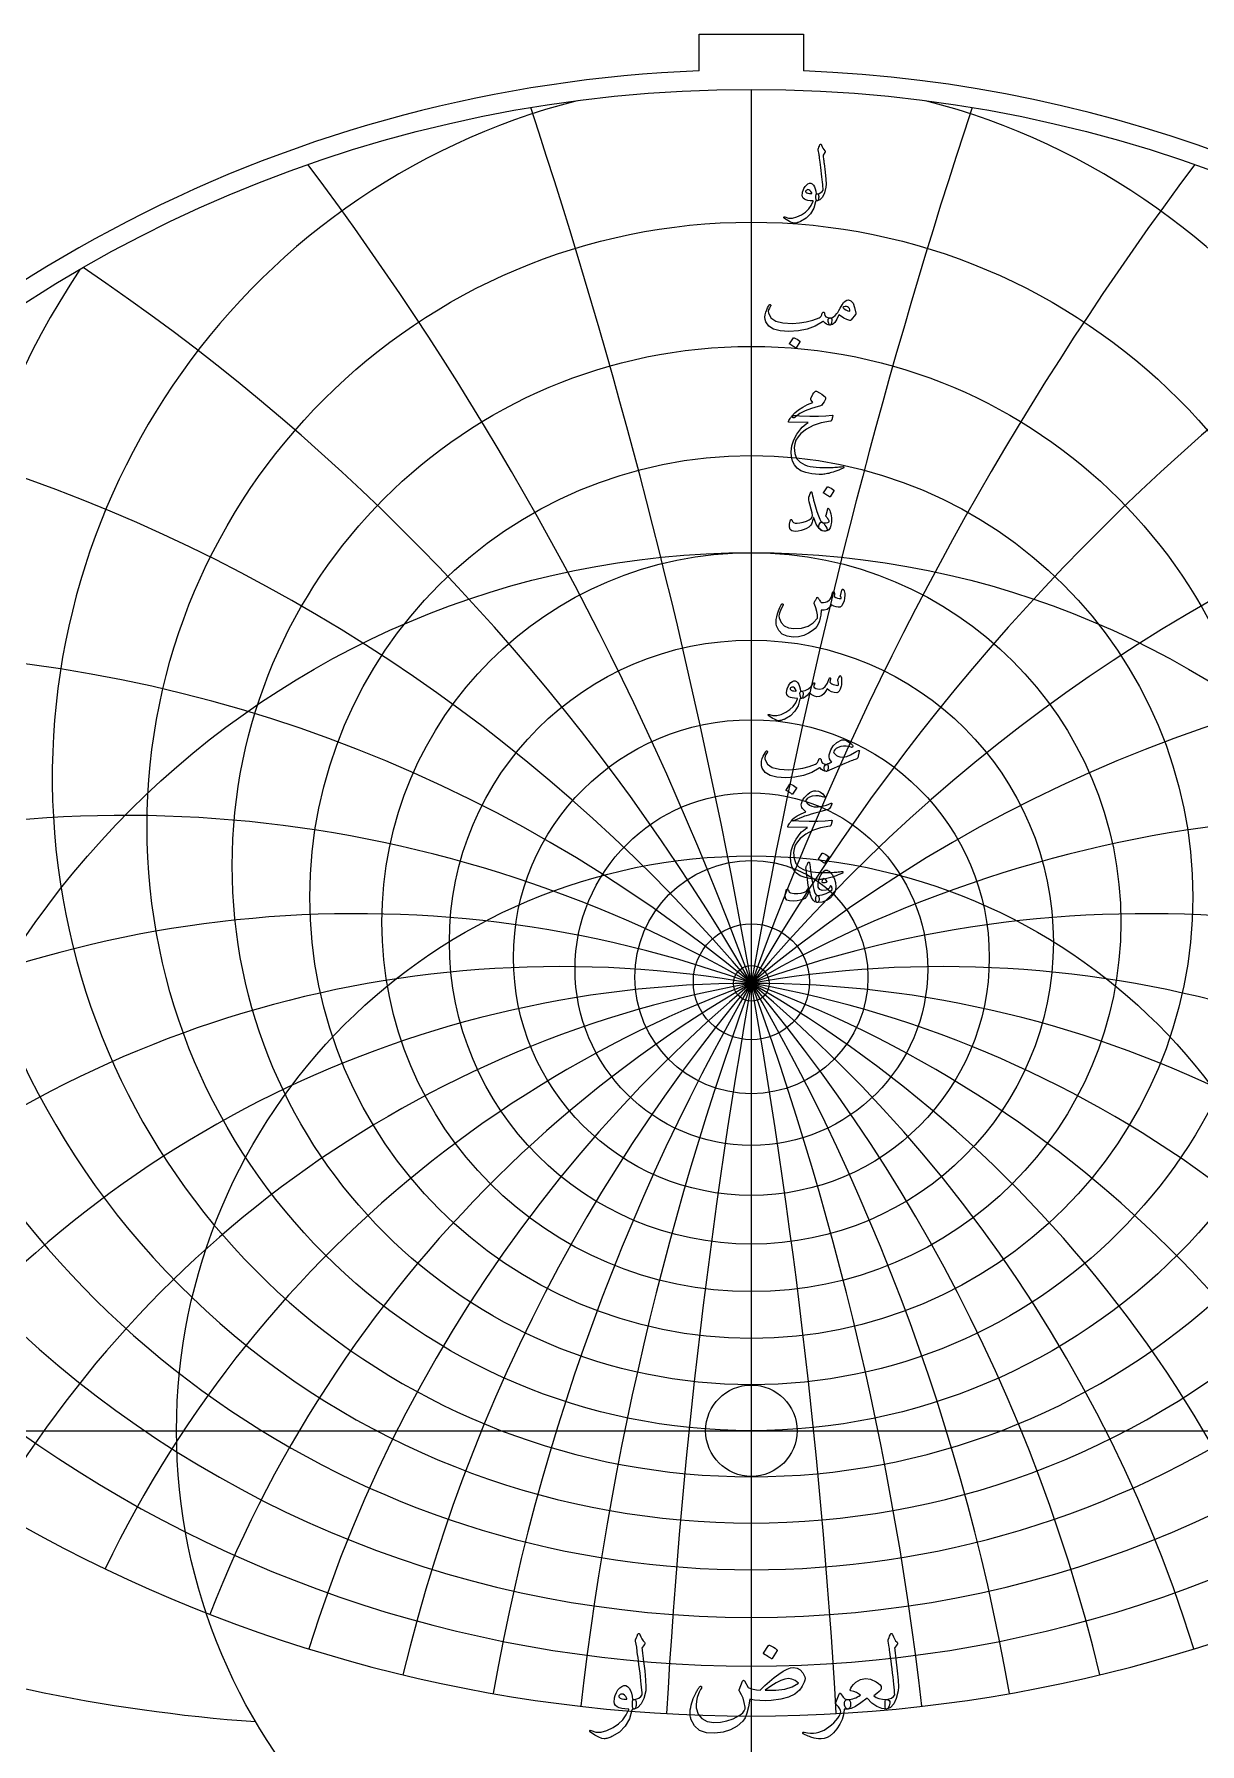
# Model space of a CAD drawing. Header units: millimetres. Extents: x -69 to 69, y -69 to 71.
# Drawn here: x -36.3 to 22.7, y -15.9 to 70.7 of the extents above; entities that cross this region are included whole.
import ezdxf

# ---------------------------------------------------------------- set-up
doc = ezdxf.new("R2010")
doc.units = ezdxf.units.MM
for name, color, linetype in [('CUT_INNER', 6, 'Continuous'), ('CUT_OUTER', 1, 'Continuous'), ('ENGRAVE', 7, 'Continuous'), ('ENGRAVE_FINE', 8, 'Continuous'), ('TEXT', 5, 'Continuous')]:
    doc.layers.add(name, color=color, linetype=linetype)

msp = doc.modelspace()

# ---------------------------------------------------------------- linework, layer by layer
at = {"layer": 'CUT_INNER'}
msp.add_circle((0, 0), 2.315, dxfattribs=at)
at = {"layer": 'CUT_OUTER'}
for points in [[(-2.6425, 70.7445), (2.6425, 70.7445), (2.6425, 68.8816)], [(-2.6425, 68.8816), (-2.6425, 70.7445)]]:
    msp.add_lwpolyline(points, dxfattribs=at)
for centre, radius, start, end in [((-0.0002, -0.0002), 68.9324, 142.382592, 87.802872), ((-0.0008, 0.001), 68.9312, 92.196291, 142.383048)]:
    msp.add_arc(centre, radius, start, end, dxfattribs=at)
at = {"layer": 'ENGRAVE'}
for points in [[(0, -67.95), (0, 67.95)], [(-67.95, 0), (67.95, 0)]]:
    msp.add_lwpolyline(points, dxfattribs=at)
for centre, radius in [((0, 0), 67.95), ((0, 30.6103), 30.6103), ((0, 28.6292), 26.2982), ((0, 27.0371), 22.3622), ((0, 0), 44.4794), ((0, 25.7621), 18.7173), ((0, 24.7519), 15.2975), ((0, 23.9684), 12.0502), ((0, 23.3842), 8.932), ((0, 0), 29.1157), ((0, 22.9796), 5.9056), ((0, 22.7418), 2.9383), ((0, 22.6634), 0.906)]:
    msp.add_circle(centre, radius, dxfattribs=at)
for centre, radius, start, end in [((0, 33.0806), 35.4116, 104.436571, 75.563429), ((0, 36.1828), 40.8577, 146.343028, 33.656972), ((0, 40.1254), 47.1702, 168.076059, 11.923941), ((0, 45.2239), 54.6783, 184.845211, 355.154789), ((0, 51.9772), 63.8954, 199.041634, 340.958366), ((0, -32.3161), 54.9795, 36, 144), ((0, -32.3161), 54.9795, 36, 144), ((0, 61.2206), 75.6728, 211.615649, 328.384351), ((-18.9129, 70.5838), 85.5464, 235.026154, 265.845624)]:
    msp.add_arc(centre, radius, start, end, dxfattribs=at)
at = {"layer": 'ENGRAVE_FINE'}
for centre, radius, start, end in [((-311.8042, -32.3161), 316.6143, 3.256593, 18.285878), ((-311.8042, -32.3161), 316.6143, 3.256593, 18.285878), ((311.8042, -32.3161), 316.6143, 161.714122, 176.743407), ((311.8042, -32.3161), 316.6143, 161.714122, 176.743407), ((-151.0549, -32.3161), 160.7493, 6.558023, 36.869498), ((-151.0549, -32.3161), 160.7493, 6.558023, 36.869498), ((151.0549, -32.3161), 160.7493, 143.130502, 173.441977), ((151.0549, -32.3161), 160.7493, 143.130502, 173.441977), ((-95.2273, -32.3161), 109.959, 9.951474, 56.069558), ((-95.2273, -32.3161), 109.959, 9.951474, 56.069558), ((95.2273, -32.3161), 109.959, 123.930442, 170.048526), ((95.2273, -32.3161), 109.959, 123.930442, 170.048526), ((-65.522, -32.3161), 85.5329, 13.489072, 76.236453), ((-65.522, -32.3161), 85.5329, 13.489072, 76.236453), ((65.522, -32.3161), 85.5329, 103.763547, 166.510928), ((65.522, -32.3161), 85.5329, 103.763547, 166.510928), ((-46.1333, -32.3161), 71.7706, 17.231004, 97.725349), ((-46.1333, -32.3161), 71.7706, 17.231004, 97.725349), ((46.1333, -32.3161), 71.7706, 82.274651, 162.768996), ((46.1333, -32.3161), 71.7706, 82.274651, 162.768996), ((-31.7424, -32.3161), 63.4849, 21.249547, 120.755909), ((-31.7424, -32.3161), 63.4849, 21.249547, 120.755909), ((31.7424, -32.3161), 63.4849, 59.244091, 158.750453), ((31.7424, -32.3161), 63.4849, 59.244091, 158.750453), ((-20.0109, -32.3161), 58.508, 25.634518, 130.214249), ((-20.0109, -32.3161), 58.508, 25.634518, 130.214249), ((20.0109, -32.3161), 58.508, 49.785751, 154.365482), ((20.0109, -32.3161), 58.508, 49.785751, 154.365482), ((-9.6944, -32.3161), 55.8276, 30.500929, 137.66478), ((-9.6944, -32.3161), 55.8276, 30.500929, 137.66478), ((9.6944, -32.3161), 55.8276, 42.33522, 149.499071), ((9.6944, -32.3161), 55.8276, 42.33522, 149.499071), ((0, 129.0841), 151.7475, 243.541053, 296.458947)]:
    msp.add_arc(centre, radius, start, end, dxfattribs=at)
at = {"layer": 'TEXT'}
for points in [[(3.3957, 64.9525), (3.4228, 65.018), (3.4439, 65.07), (3.459, 65.1084), (3.468, 65.1333), (3.475, 65.1491), (3.4841, 65.1604), (3.4951, 65.1672), (3.5082, 65.1695), (3.523, 65.167), (3.5353, 65.1594), (3.5451, 65.1469), (3.5524, 65.1293), (3.5858, 65.0431), (3.6257, 64.9655), (3.6722, 64.8965), (3.7252, 64.8359), (3.74, 64.8166), (3.7443, 64.7947), (3.738, 64.7704), (3.7212, 64.7435), (3.6328, 64.6189), (3.6388, 64.5632), (3.6448, 64.5084), (3.6509, 64.4547), (3.6569, 64.4019), (3.6629, 64.3502), (3.6689, 64.2995), (3.675, 64.2497), (3.681, 64.201), (3.7365, 63.7499), (3.7704, 63.3973), (3.7827, 63.1431), (3.7734, 62.9874), (3.6976, 62.7048), (3.5986, 62.4961), (3.4765, 62.3613), (3.3314, 62.3002), (3.3274, 62.3002), (3.3233, 62.3002), (3.3193, 62.3002), (3.3153, 62.3002), (3.2914, 62.3228), (3.2761, 62.3746), (3.2693, 62.4554), (3.2711, 62.5654), (3.2749, 62.6061), (3.2862, 62.6358), (3.305, 62.6544), (3.3314, 62.6619), (3.4333, 62.6822), (3.5182, 62.7192), (3.5861, 62.7727), (3.6368, 62.8427), (3.6334, 62.9269), (3.6272, 63.0226), (3.6183, 63.1298), (3.6066, 63.2486), (3.5925, 63.3785), (3.576, 63.5188), (3.5573, 63.6698), (3.5363, 63.8313), (3.517, 63.99), (3.4992, 64.1327), (3.4828, 64.2593), (3.468, 64.3698), (3.4552, 64.4642), (3.4449, 64.5426), (3.4371, 64.6049), (3.4318, 64.6511), (3.3917, 64.8801), (3.3904, 64.9027), (3.3907, 64.9223), (3.3924, 64.9389), (3.3957, 64.9525)], [(3.251, 62.256), (3.1568, 61.9252), (2.9988, 61.6482), (2.7771, 61.4249), (2.4915, 61.2554), (2.4516, 61.2382), (2.4121, 61.2228), (2.3732, 61.2091), (2.3348, 61.1971), (2.2971, 61.1872), (2.2604, 61.1796), (2.2248, 61.1742), (2.1901, 61.171), (2.1037, 61.1833), (1.9892, 61.2283), (1.8465, 61.3059), (1.6757, 61.4161), (1.6574, 61.432), (1.6466, 61.4473), (1.6433, 61.4621), (1.6476, 61.4764), (1.6571, 61.4875), (1.6697, 61.4925), (1.6853, 61.4915), (1.7039, 61.4845), (1.8814, 61.4269), (2.0806, 61.4272), (2.3014, 61.4852), (2.5437, 61.601), (2.7417, 61.7354), (2.9054, 61.8933), (3.035, 62.0749), (3.1304, 62.2801), (3.1297, 62.2874), (3.1274, 62.2932), (3.1237, 62.2975), (3.1184, 62.3002), (2.98, 62.3083), (2.8622, 62.3243), (2.765, 62.3484), (2.6884, 62.3806), (2.6291, 62.4303), (2.592, 62.4991), (2.5769, 62.587), (2.5839, 62.694), (2.5862, 62.7082), (2.5889, 62.7227), (2.5922, 62.7374), (2.596, 62.7523), (2.6003, 62.7678), (2.605, 62.784), (2.6103, 62.8009), (2.6161, 62.8186), (2.6633, 62.9334), (2.7206, 63.0286), (2.7879, 63.1042), (2.8652, 63.1602), (2.9443, 63.1908), (3.0169, 63.1903), (3.083, 63.1587), (3.1425, 63.0959), (3.1945, 63.0085), (3.2339, 62.907), (3.2608, 62.7915), (3.2751, 62.6619), (3.283, 62.662), (3.2907, 62.6624), (3.2981, 62.663), (3.3053, 62.6639), (3.3124, 62.6648), (3.3198, 62.6654), (3.3275, 62.6658), (3.3354, 62.6659), (3.3625, 62.6601), (3.3836, 62.6428), (3.3987, 62.6139), (3.4077, 62.5735), (3.4115, 62.529), (3.4107, 62.4841), (3.4055, 62.4386), (3.3957, 62.3927), (3.3829, 62.3522), (3.3685, 62.3233), (3.3527, 62.306), (3.3354, 62.3002), (3.259, 62.3002), (3.2585, 62.2929), (3.257, 62.2831), (3.2545, 62.2708), (3.251, 62.256)], [(3.0581, 62.7061), (3.0159, 62.7797), (2.9697, 62.8317), (2.9195, 62.8621), (2.8652, 62.8709), (2.8328, 62.8623), (2.8039, 62.8488), (2.7786, 62.8302), (2.7567, 62.8066), (2.7497, 62.794), (2.7487, 62.7804), (2.7537, 62.7659), (2.7648, 62.7503), (2.8062, 62.7139), (2.8662, 62.689), (2.9448, 62.6757), (3.042, 62.6739), (3.0521, 62.676), (3.0581, 62.682), (3.0601, 62.692), (3.0581, 62.7061)], [(4.9187, 57.285), (5.0445, 57.2403), (5.1488, 57.1142), (5.2314, 56.9067), (5.2924, 56.6179), (5.2947, 56.597), (5.2934, 56.5787), (5.2887, 56.5629), (5.2804, 56.5496), (5.0594, 56.2723), (5.044, 56.2555), (5.0262, 56.2452), (5.0059, 56.2414), (4.983, 56.2442), (4.8328, 56.2954), (4.6917, 56.3607), (4.5595, 56.4401), (4.4365, 56.5335), (4.3373, 56.3032), (4.2285, 56.1387), (4.1102, 56.04), (3.9824, 56.0071), (3.9681, 56.0123), (3.9532, 56.0282), (3.9379, 56.0545), (3.9221, 56.0915), (3.8977, 56.1829), (3.889, 56.2562), (3.8957, 56.3115), (3.9181, 56.3486), (3.9311, 56.3574), (3.9462, 56.3637), (3.9633, 56.3675), (3.9824, 56.3687), (4.0738, 56.3843), (4.1632, 56.427), (4.2506, 56.4968), (4.336, 56.5938), (4.3734, 56.65), (4.4294, 56.7425), (4.504, 56.8711), (4.5972, 57.0358), (4.6701, 57.1448), (4.7479, 57.2227), (4.8308, 57.2694), (4.9187, 57.285)], [(0.9162, 57.0278), (0.9305, 57.0434), (0.9454, 57.0499), (0.9607, 57.0474), (0.9765, 57.0358), (0.9886, 57.0208), (0.9926, 57.0037), (0.9886, 56.9846), (0.9765, 56.9635), (0.9152, 56.8685), (0.876, 56.7806), (0.859, 56.6998), (0.864, 56.6259), (0.9898, 56.3833), (1.2347, 56.214), (1.5986, 56.1181), (2.0816, 56.0955), (2.44, 56.1219), (2.7838, 56.1769), (3.1131, 56.2605), (3.4278, 56.3728), (3.4833, 56.4057), (3.5293, 56.4561), (3.5657, 56.5242), (3.5926, 56.6099), (3.6016, 56.6342), (3.6167, 56.651), (3.6378, 56.6603), (3.6649, 56.6621), (3.6843, 56.6538), (3.6981, 56.637), (3.7064, 56.6116), (3.7091, 56.5777), (3.728, 56.4938), (3.7804, 56.431), (3.8666, 56.3893), (3.9864, 56.3687), (4.0296, 56.3592), (4.0587, 56.3346), (4.0738, 56.2949), (4.0748, 56.2401), (4.0602, 56.1382), (4.0407, 56.0653), (4.016, 56.0216), (3.9864, 56.0071), (3.8982, 56.0186), (3.8146, 56.0533), (3.7355, 56.1111), (3.6609, 56.1919), (3.6546, 56.1952), (3.6438, 56.1929), (3.6285, 56.1851), (3.6087, 56.1718), (3.2339, 55.9609), (2.825, 55.8102), (2.382, 55.7197), (1.9048, 55.6896), (1.4638, 55.7197), (1.1212, 55.8102), (0.877, 55.9609), (0.7314, 56.1718), (0.6982, 56.2896), (0.6872, 56.4099), (0.6982, 56.5327), (0.7314, 56.6581), (0.7761, 56.7746), (0.8218, 56.8751), (0.8685, 56.9595), (0.9162, 57.0278)], [(4.6294, 56.8912), (4.7047, 56.8284), (4.7901, 56.7766), (4.8856, 56.7359), (4.991, 56.7063), (4.9853, 56.7854), (4.9639, 56.85), (4.927, 56.8999), (4.8745, 56.9354), (4.814, 56.9537), (4.7529, 56.9524), (4.6914, 56.9316), (4.6294, 56.8912)], [(2.1338, 55.3601), (2.1389, 55.3651), (2.1459, 55.3681), (2.1549, 55.3691), (2.166, 55.3681), (2.2441, 55.3365), (2.3177, 55.2978), (2.3868, 55.2521), (2.4513, 55.1993), (2.4576, 55.1913), (2.4604, 55.1833), (2.4596, 55.1752), (2.4553, 55.1672), (2.2665, 54.8618), (2.2594, 54.8545), (2.2504, 54.8527), (2.2393, 54.8565), (2.2263, 54.8658), (2.215, 54.8738), (2.1971, 54.8859), (2.1728, 54.902), (2.1419, 54.9221), (2.104, 54.9462), (2.0585, 54.9743), (2.0055, 55.0065), (1.945, 55.0426), (1.9369, 55.0486), (1.9329, 55.0547), (1.9329, 55.0607), (1.9369, 55.0667)], [(3.3917, 51.8814), (3.0405, 51.7898), (2.7306, 51.6715), (2.4619, 51.5266), (2.2343, 51.355), (2.1994, 51.3286), (2.167, 51.3138), (2.1371, 51.3106), (2.1097, 51.3188), (2.0778, 51.3568), (2.0826, 51.4103), (2.1241, 51.4793), (2.2022, 51.564), (2.3868, 51.7172), (2.599, 51.8553), (2.8389, 51.9784), (3.1063, 52.0864), (3.03, 52.1989), (3.0157, 52.227), (3.0089, 52.2552), (3.0096, 52.2833), (3.0179, 52.3114), (3.0719, 52.4187), (3.1214, 52.5073), (3.1664, 52.5774), (3.2068, 52.6289), (3.2327, 52.6533), (3.258, 52.6661), (3.2829, 52.6673), (3.3073, 52.657), (3.4487, 52.5772), (3.5675, 52.5023), (3.6637, 52.4325), (3.7372, 52.3677), (3.7516, 52.3468), (3.7583, 52.3205), (3.7576, 52.2886), (3.7493, 52.2512), (3.7234, 52.1926), (3.682, 52.1216), (3.625, 52.0379), (3.5524, 51.9417), (3.5333, 51.9274), (3.5002, 51.9126), (3.4529, 51.8973), (3.3917, 51.8814)], [(2.4433, 51.4153), (2.9589, 51.3972), (3.4047, 51.3952), (3.7807, 51.4093), (4.0869, 51.4394), (4.0963, 51.4405), (4.1044, 51.4399), (4.1114, 51.4375), (4.117, 51.4334), (4.1211, 51.4277), (4.1235, 51.4208), (4.1242, 51.4127), (4.123, 51.4032), (4.1151, 51.3666), (4.1075, 51.3329), (4.1, 51.3023), (4.0929, 51.2746), (4.086, 51.25), (4.0793, 51.2284), (4.0729, 51.2098), (4.0668, 51.1943), (4.0537, 51.1694), (4.0386, 51.1511), (4.0216, 51.1393), (4.0025, 51.134), (3.5383, 51.0499), (3.1345, 50.918), (2.7909, 50.7384), (2.5076, 50.5111), (2.3644, 50.3476), (2.2604, 50.1746), (2.1956, 49.992), (2.17, 49.7998), (2.1946, 49.4982), (2.2926, 49.2523), (2.4639, 49.0622), (2.7085, 48.9278), (2.8353, 48.8871), (2.9747, 48.8535), (3.1267, 48.8268), (3.2912, 48.8073), (3.468, 48.7944), (3.6569, 48.7882), (3.8578, 48.7884), (4.0708, 48.7952), (4.1465, 48.7995), (4.221, 48.8042), (4.2942, 48.8095), (4.3662, 48.8153), (4.4364, 48.8216), (4.5043, 48.8284), (4.57, 48.8356), (4.6334, 48.8434), (4.6527, 48.8444), (4.6665, 48.8394), (4.6748, 48.8284), (4.6776, 48.8113), (4.6761, 48.7914), (4.6716, 48.7761), (4.664, 48.7653), (4.6535, 48.759), (4.54, 48.7111), (4.4325, 48.6676), (4.331, 48.6287), (4.2355, 48.5943), (4.1464, 48.5641), (4.0638, 48.538), (3.9877, 48.5159), (3.9181, 48.4978), (3.8527, 48.4845), (3.789, 48.4727), (3.7271, 48.4624), (3.6669, 48.4536), (3.6083, 48.4468), (3.5509, 48.4426), (3.4948, 48.4408), (3.4399, 48.4416), (3.0651, 48.4707), (2.7527, 48.534), (2.5026, 48.6314), (2.3147, 48.7631), (2.1768, 48.9276), (2.0806, 49.1197), (2.0261, 49.3395), (2.0133, 49.5869), (2.0527, 49.8938), (2.1469, 50.1916), (2.2958, 50.4805), (2.4995, 50.7603), (2.5792, 50.8449), (2.6693, 50.926), (2.77, 51.0036), (2.8813, 51.0777), (1.9088, 51.0858), (1.8855, 51.0958), (1.8757, 51.1139), (1.8794, 51.14), (1.8968, 51.1742), (1.9294, 51.2239), (1.959, 51.2686), (1.9857, 51.3083), (2.0093, 51.343), (2.0299, 51.3723), (2.0475, 51.3962), (2.062, 51.4145), (2.0736, 51.4274), (2.0997, 51.4296), (2.17, 51.4284), (2.2845, 51.4236), (2.4433, 51.4153)], [(3.8558, 47.8094), (3.8608, 47.8144), (3.8679, 47.8174), (3.8769, 47.8184), (3.8879, 47.8174), (3.9661, 47.7858), (4.0396, 47.7471), (4.1087, 47.7014), (4.1733, 47.6486), (4.1795, 47.6406), (4.1823, 47.6326), (4.1816, 47.6245), (4.1773, 47.6165), (3.9884, 47.3111), (3.9814, 47.3038), (3.9723, 47.302), (3.9613, 47.3058), (3.9482, 47.3151), (3.9369, 47.3231), (3.9191, 47.3352), (3.8947, 47.3513), (3.8638, 47.3714), (3.8259, 47.3955), (3.7804, 47.4236), (3.7275, 47.4558), (3.6669, 47.4919), (3.6589, 47.4979), (3.6549, 47.504), (3.6549, 47.51), (3.6589, 47.516)], [(3.0802, 47.4638), (3.1033, 47.3584), (3.1284, 47.2513), (3.1556, 47.1424), (3.1847, 47.0318), (3.2158, 46.9189), (3.249, 46.8032), (3.2842, 46.6848), (3.3213, 46.5636), (3.3964, 46.3456), (3.465, 46.1819), (3.527, 46.0724), (3.5825, 46.0171), (3.631, 45.9842), (3.68, 45.9377), (3.7295, 45.8777), (3.7794, 45.8041), (3.8267, 45.713), (3.8397, 45.6444), (3.8186, 45.5984), (3.7634, 45.5751), (3.5848, 45.5932), (3.4268, 45.7117), (3.2894, 45.9307), (3.1726, 46.2502), (3.1701, 46.2555), (3.1666, 46.2592), (3.1621, 46.2615), (3.1566, 46.2622), (3.1526, 46.2615), (3.1485, 46.2592), (3.1445, 46.2555), (3.1405, 46.2502), (3.1292, 46.1985), (3.1154, 46.1437), (3.0991, 46.0859), (3.0802, 46.0252), (3.0596, 45.9676), (3.038, 45.9197), (3.0154, 45.8812), (2.9918, 45.8524), (2.9069, 45.7783), (2.8009, 45.7127), (2.6738, 45.6557), (2.5257, 45.6072), (2.375, 45.5713), (2.2444, 45.556), (2.1338, 45.5613), (2.0434, 45.5871), (1.9661, 45.6519), (1.9309, 45.766), (1.9379, 45.9292), (1.9872, 46.1417), (1.9919, 46.1487), (1.9982, 46.1537), (2.006, 46.1568), (2.0153, 46.1578), (2.0264, 46.1565), (2.0354, 46.1527), (2.0424, 46.1465), (2.0475, 46.1377), (2.0665, 46.0932), (2.0876, 46.0563), (2.1107, 46.0269), (2.1359, 46.0051), (2.2142, 45.9759), (2.3207, 45.9689), (2.4553, 45.984), (2.6181, 46.0211), (2.7916, 46.0769), (2.9265, 46.1397), (3.0227, 46.2095), (3.0802, 46.2864), (3.0898, 46.3642), (3.0742, 46.4973), (3.0335, 46.6857), (2.9677, 46.9293), (2.9361, 47.0577), (2.9175, 47.1614), (2.9119, 47.2405), (2.9195, 47.295), (2.9958, 47.512), (3.0041, 47.5349), (3.0129, 47.5512), (3.0222, 47.561), (3.032, 47.5643), (3.0441, 47.558), (3.0561, 47.5391), (3.0682, 47.5077), (3.0802, 47.4638)], [(3.892, 46.1658), (3.8684, 46.2052), (3.8458, 46.2391), (3.8242, 46.2675), (3.8036, 46.2904), (3.7887, 46.31), (3.7804, 46.3326), (3.7787, 46.3582), (3.7835, 46.3868), (3.8679, 46.6922), (3.8797, 46.7189), (3.895, 46.7264), (3.9138, 46.7148), (3.9362, 46.6842), (3.9698, 46.6191), (3.9985, 46.5405), (4.0221, 46.4484), (4.0407, 46.3426), (4.0515, 46.2411), (4.0557, 46.1417), (4.0535, 46.0442), (4.0447, 45.9488), (4.0304, 45.8657), (4.0115, 45.7931), (3.9882, 45.731), (3.9603, 45.6796), (3.9259, 45.6414), (3.8789, 45.6112), (3.8194, 45.5891), (3.7473, 45.5751), (3.6735, 45.5723), (3.6046, 45.5841), (3.5408, 45.6105), (3.4821, 45.6514), (3.4366, 45.7034), (3.4128, 45.7629), (3.4105, 45.83), (3.4298, 45.9046), (3.4607, 45.9656), (3.4971, 46.0041), (3.5391, 46.0199), (3.5866, 46.0131), (3.6961, 45.9867), (3.7915, 45.984), (3.8729, 46.0048), (3.9402, 46.0493), (3.9417, 46.0611), (3.9342, 46.0844), (3.9176, 46.1193), (3.892, 46.1658)], [(4.5852, 42.5878), (4.5922, 42.6054), (4.6012, 42.6179), (4.6123, 42.6254), (4.6253, 42.628), (4.6422, 42.6259), (4.6565, 42.6199), (4.6683, 42.6099), (4.6776, 42.5958), (4.7004, 42.5456), (4.7168, 42.4833), (4.7266, 42.4089), (4.7298, 42.3225), (4.721, 42.1814), (4.6947, 42.0473), (4.6507, 41.9202), (4.5892, 41.8001), (4.5681, 41.7713), (4.545, 41.7489), (4.5199, 41.7331), (4.4927, 41.7238), (4.3945, 41.7175), (4.2888, 41.7348), (4.1755, 41.7758), (4.0547, 41.8403), (3.953, 41.7009), (3.8327, 41.6082), (3.6938, 41.5623), (3.5363, 41.563), (3.5312, 41.4783), (3.5238, 41.3968), (3.5141, 41.3185), (3.5022, 41.2436), (3.488, 41.1714), (3.4715, 41.1014), (3.4528, 41.0337), (3.4318, 40.9683), (3.3831, 40.8503), (3.3173, 40.7412), (3.2344, 40.6413), (3.1345, 40.5504), (2.9006, 40.3946), (2.6532, 40.2851), (2.3923, 40.2218), (2.1178, 40.2048), (1.8086, 40.2467), (1.5642, 40.3565), (1.3846, 40.534), (1.2699, 40.7794), (1.2543, 40.8678), (1.2518, 40.9723), (1.2623, 41.0929), (1.2859, 41.2295), (1.3239, 41.3792), (1.3774, 41.5349), (1.4464, 41.6967), (1.5311, 41.8644), (1.5378, 41.875), (1.5461, 41.8825), (1.5559, 41.887), (1.5672, 41.8885), (1.5785, 41.8875), (1.5883, 41.8845), (1.5966, 41.8795), (1.6034, 41.8725), (1.6079, 41.8622), (1.6094, 41.8514), (1.6079, 41.8401), (1.6034, 41.8283), (1.4959, 41.605), (1.4266, 41.4214), (1.3954, 41.2775), (1.4025, 41.1732), (1.5039, 40.9434), (1.6637, 40.7764), (1.8817, 40.6722), (2.158, 40.6307), (2.5442, 40.6554), (2.8713, 40.7533), (3.139, 40.9246), (3.3475, 41.1692), (3.3467, 41.3305), (3.3203, 41.5008), (3.2683, 41.6801), (3.1907, 41.8684), (3.1809, 41.8875), (3.1757, 41.9046), (3.1749, 41.9197), (3.1787, 41.9327), (3.2003, 41.9776), (3.2209, 42.0196), (3.2405, 42.059), (3.259, 42.0955), (3.2766, 42.1288), (3.2932, 42.1583), (3.3088, 42.184), (3.3233, 42.206), (3.3316, 42.2153), (3.3404, 42.2191), (3.3497, 42.2173), (3.3595, 42.21), (3.3645, 42.2045), (3.3716, 42.196), (3.3806, 42.1844), (3.3917, 42.1698), (3.4042, 42.1523), (3.4178, 42.1317), (3.4323, 42.1081), (3.4479, 42.0814), (3.4796, 42.0302), (3.5062, 41.993), (3.5278, 41.9699), (3.5444, 41.9609), (3.6488, 41.9521), (3.7533, 41.9699), (3.8578, 42.0144), (3.9623, 42.0855), (4.0002, 42.1327), (4.0376, 42.21), (4.0746, 42.3175), (4.111, 42.4552), (4.1145, 42.4682), (4.121, 42.4793), (4.1306, 42.4883), (4.1431, 42.4953), (4.1549, 42.4999), (4.1662, 42.5014), (4.177, 42.4999), (4.1873, 42.4953), (4.2026, 42.4702), (4.2084, 42.423), (4.2047, 42.3537), (4.1913, 42.2623), (4.2725, 42.2125), (4.3591, 42.1799), (4.4513, 42.1643), (4.549, 42.1658), (4.5477, 42.1952), (4.544, 42.2191), (4.5377, 42.2374), (4.5289, 42.2502), (4.5189, 42.2623), (4.5128, 42.2743), (4.5108, 42.2864), (4.5128, 42.2984)], [(4.4907, 38.2436), (4.4995, 38.2496), (4.5098, 38.2476), (4.5216, 38.2376), (4.5349, 38.2195), (4.5492, 38.1889), (4.56, 38.1451), (4.5673, 38.0884), (4.5711, 38.0186), (4.5724, 37.9392), (4.5681, 37.8618), (4.5583, 37.7865), (4.543, 37.7132), (4.4983, 37.5705), (4.4485, 37.468), (4.3938, 37.4057), (4.334, 37.3836), (4.1926, 37.3919), (4.0617, 37.4288), (3.9414, 37.4944), (3.8317, 37.5886), (3.7563, 37.4401), (3.6669, 37.3244), (3.5634, 37.2412), (3.4459, 37.1907), (3.3226, 37.1797), (3.1978, 37.2108), (3.0714, 37.2842), (2.9436, 37.3997), (2.8401, 37.2679), (2.7386, 37.1737), (2.6392, 37.1172), (2.5417, 37.0983), (2.5221, 37.1094), (2.5036, 37.1425), (2.486, 37.1978), (2.4694, 37.2751), (2.4634, 37.3515), (2.4734, 37.4077), (2.4995, 37.4439), (2.5417, 37.46), (2.7271, 37.5019), (2.8893, 37.5836), (3.0285, 37.7049), (3.1445, 37.8659), (3.1508, 37.8747), (3.1576, 37.8809), (3.1649, 37.8847), (3.1726, 37.886), (3.1822, 37.8849), (3.1907, 37.8819), (3.1983, 37.8769), (3.2048, 37.8699), (3.2086, 37.8483), (3.1998, 37.8116), (3.1784, 37.7599), (3.1445, 37.6931), (3.189, 37.6416), (3.258, 37.6037), (3.3517, 37.5793), (3.47, 37.5685), (3.6174, 37.5994), (3.7463, 37.7001), (3.8566, 37.8706), (3.9482, 38.111), (3.9527, 38.1233), (3.9583, 38.1321), (3.9648, 38.1374), (3.9723, 38.1391), (3.9836, 38.1381), (3.9934, 38.1351), (4.0017, 38.1301), (4.0085, 38.123), (4.0135, 38.113), (4.0165, 38.103), (4.0175, 38.0929), (4.0165, 38.0829), (3.9764, 37.9141), (4.0233, 37.8724), (4.0798, 37.8357), (4.1459, 37.8041), (4.2215, 37.7775), (4.2951, 37.7601), (4.3511, 37.7564), (4.3895, 37.7662), (4.4104, 37.7895), (4.4171, 37.8252), (4.4134, 37.8759), (4.3991, 37.9417), (4.3742, 38.0226), (4.3785, 38.0454), (4.3993, 38.0899), (4.4367, 38.1559), (4.4907, 38.2436)], [(2.4614, 37.0541), (2.3672, 36.7233), (2.2092, 36.4463), (1.9874, 36.223), (1.7019, 36.0535), (1.6619, 36.0363), (1.6225, 36.0208), (1.5836, 36.0072), (1.5451, 35.9952), (1.5075, 35.9853), (1.4708, 35.9776), (1.4351, 35.9722), (1.4005, 35.9691), (1.3141, 35.9814), (1.1995, 36.0264), (1.0569, 36.104), (0.8861, 36.2142), (0.8678, 36.2301), (0.857, 36.2454), (0.8537, 36.2602), (0.858, 36.2745), (0.8675, 36.2856), (0.8801, 36.2906), (0.8956, 36.2896), (0.9142, 36.2826), (1.0918, 36.225), (1.291, 36.2253), (1.5117, 36.2833), (1.7541, 36.3991), (1.952, 36.5335), (2.1158, 36.6914), (2.2454, 36.873), (2.3408, 37.0782), (2.3401, 37.0855), (2.3378, 37.0913), (2.334, 37.0956), (2.3287, 37.0983), (2.1904, 37.1064), (2.0726, 37.1224), (1.9754, 37.1465), (1.8988, 37.1787), (1.8395, 37.2284), (1.8023, 37.2972), (1.7872, 37.3851), (1.7943, 37.4921), (1.7965, 37.5063), (1.7993, 37.5208), (1.8026, 37.5355), (1.8063, 37.5504), (1.8106, 37.5659), (1.8154, 37.5821), (1.8207, 37.599), (1.8264, 37.6167), (1.8736, 37.7315), (1.9309, 37.8267), (1.9982, 37.9023), (2.0756, 37.9583), (2.1547, 37.9889), (2.2273, 37.9884), (2.2933, 37.9568), (2.3529, 37.894), (2.4049, 37.8066), (2.4443, 37.7051), (2.4712, 37.5896), (2.4855, 37.46), (2.4934, 37.4601), (2.501, 37.4605), (2.5085, 37.4611), (2.5156, 37.462), (2.5228, 37.4629), (2.5302, 37.4635), (2.5378, 37.4639), (2.5458, 37.464), (2.5729, 37.4582), (2.594, 37.4409), (2.609, 37.412), (2.6181, 37.3716), (2.6219, 37.3271), (2.6211, 37.2822), (2.6158, 37.2367), (2.606, 37.1907), (2.5932, 37.1503), (2.5789, 37.1214), (2.5631, 37.1041), (2.5458, 37.0983), (2.4694, 37.0983), (2.4689, 37.091), (2.4674, 37.0812), (2.4649, 37.0689), (2.4614, 37.0541)], [(2.2685, 37.5042), (2.2263, 37.5778), (2.1801, 37.6298), (2.1298, 37.6602), (2.0756, 37.669), (2.0432, 37.6604), (2.0143, 37.6468), (1.9889, 37.6283), (1.9671, 37.6047), (1.96, 37.5921), (1.959, 37.5785), (1.9641, 37.564), (1.9751, 37.5484), (2.0166, 37.512), (2.0766, 37.4871), (2.1552, 37.4738), (2.2524, 37.472), (2.2624, 37.4741), (2.2685, 37.4801), (2.2705, 37.4901), (2.2685, 37.5042)], [(5.4692, 34.4044), (5.3889, 34.083), (5.3798, 34.0674), (5.3648, 34.0528), (5.3437, 34.0393), (5.3165, 34.0267), (5.2564, 34.0055), (5.1925, 33.982), (5.1248, 33.9563), (5.0533, 33.9282), (4.9781, 33.8982), (4.8991, 33.8665), (4.8164, 33.8329), (4.7298, 33.7976), (3.8056, 33.3958), (3.7634, 33.4051), (3.7292, 33.433), (3.7031, 33.4794), (3.685, 33.5445), (3.682, 33.6135), (3.7011, 33.6721), (3.7423, 33.72), (3.8056, 33.7575), (3.8135, 33.7611), (3.8292, 33.768), (3.8527, 33.7782), (3.8839, 33.7916), (3.9227, 33.8081), (3.9688, 33.8273), (4.0222, 33.8493), (4.0828, 33.874), (4.0047, 33.9541), (3.9553, 34.0418), (3.9344, 34.137), (3.9422, 34.2397), (4.0196, 34.4841), (4.1512, 34.6908), (4.337, 34.8598), (4.5771, 34.9912), (4.6296, 35.0035), (4.6907, 35.0002), (4.7602, 34.9814), (4.8383, 34.9469), (4.9195, 34.9), (4.9941, 34.8475), (5.0621, 34.7895), (5.1236, 34.7259), (5.141, 34.7026), (5.1488, 34.6807), (5.147, 34.6604), (5.1357, 34.6415), (5.1186, 34.627), (5.0995, 34.6194), (5.0784, 34.6189), (5.0553, 34.6255), (4.935, 34.6634), (4.8072, 34.6807), (4.6718, 34.6775), (4.5289, 34.6536), (4.3996, 34.6149), (4.2968, 34.5632), (4.2207, 34.4984), (4.1713, 34.4205), (4.1662, 34.3859), (4.1793, 34.3462), (4.2104, 34.3015), (4.2597, 34.2517), (4.3159, 34.2065), (4.3722, 34.1714), (4.4284, 34.1463), (4.4847, 34.1312), (4.6532, 34.1269), (4.8333, 34.1623), (5.0249, 34.2374), (5.2281, 34.3522), (5.25, 34.366), (5.2713, 34.3793), (5.2922, 34.3921), (5.3125, 34.4044), (5.3321, 34.416), (5.3507, 34.4265), (5.3683, 34.4361), (5.3849, 34.4446), (5.4308, 34.4662), (5.4602, 34.4667), (5.473, 34.4461), (5.4692, 34.4044)], [(0.7394, 34.4165), (0.7537, 34.4321), (0.7685, 34.4386), (0.7839, 34.4361), (0.7997, 34.4245), (0.8117, 34.4095), (0.8158, 34.3924), (0.8117, 34.3733), (0.7997, 34.3522), (0.7384, 34.2573), (0.6992, 34.1694), (0.6821, 34.0885), (0.6872, 34.0146), (0.813, 33.772), (1.0579, 33.6027), (1.4218, 33.5068), (1.9048, 33.4842), (2.2632, 33.5106), (2.607, 33.5656), (2.9363, 33.6492), (3.251, 33.7615), (3.3065, 33.7944), (3.3525, 33.8449), (3.3889, 33.9129), (3.4158, 33.9986), (3.4248, 34.0229), (3.4399, 34.0398), (3.461, 34.0491), (3.4881, 34.0508), (3.5074, 34.0425), (3.5213, 34.0257), (3.5295, 34.0003), (3.5323, 33.9664), (3.5511, 33.8825), (3.6036, 33.8197), (3.6898, 33.7781), (3.8096, 33.7575), (3.8528, 33.7479), (3.8819, 33.7233), (3.897, 33.6836), (3.898, 33.6289), (3.8834, 33.5269), (3.8638, 33.4541), (3.8392, 33.4104), (3.8096, 33.3958), (3.7214, 33.4073), (3.6378, 33.442), (3.5587, 33.4998), (3.4841, 33.5806), (3.4778, 33.5839), (3.467, 33.5816), (3.4517, 33.5739), (3.4318, 33.5606), (3.0571, 33.3496), (2.6482, 33.1989), (2.2052, 33.1085), (1.728, 33.0783), (1.2869, 33.1085), (0.9444, 33.1989), (0.7002, 33.3496), (0.5546, 33.5606), (0.5214, 33.6783), (0.5104, 33.7986), (0.5214, 33.9215), (0.5546, 34.0468), (0.5993, 34.1633), (0.645, 34.2638), (0.6917, 34.3482), (0.7394, 34.4165)], [(1.957, 32.7488), (1.9621, 32.7538), (1.9691, 32.7568), (1.9781, 32.7578), (1.9892, 32.7568), (2.0673, 32.7252), (2.1409, 32.6865), (2.21, 32.6408), (2.2745, 32.5881), (2.2808, 32.58), (2.2835, 32.572), (2.2828, 32.564), (2.2785, 32.5559), (2.0896, 32.2505), (2.0826, 32.2432), (2.0736, 32.2415), (2.0625, 32.2452), (2.0495, 32.2545), (2.0382, 32.2626), (2.0203, 32.2746), (1.996, 32.2907), (1.9651, 32.3108), (1.9271, 32.3349), (1.8817, 32.363), (1.8287, 32.3952), (1.7682, 32.4313), (1.7601, 32.4374), (1.7561, 32.4434), (1.7561, 32.4494), (1.7601, 32.4554)], [(4.0768, 31.7813), (4.0801, 31.7529), (4.0617, 31.6999), (4.0218, 31.6223), (3.9603, 31.5201), (3.9472, 31.5035), (3.9321, 31.4899), (3.9151, 31.4794), (3.896, 31.4718), (3.6388, 31.401), (3.4097, 31.3372), (3.2088, 31.2805), (3.036, 31.2307), (2.8913, 31.1883), (2.7748, 31.1534), (2.6864, 31.126), (2.6261, 31.1061), (2.1399, 30.8891), (2.1057, 30.8866), (2.0796, 30.8912), (2.0615, 30.9027), (2.0515, 30.9213), (2.0512, 30.9281), (2.0545, 30.9364), (2.0613, 30.9462), (2.0716, 30.9575), (2.1705, 31.0504), (2.3187, 31.1483), (2.5161, 31.2513), (2.7628, 31.3593), (2.6957, 31.4166), (2.6392, 31.4718), (2.5932, 31.5251), (2.5578, 31.5763), (2.536, 31.6323), (2.5307, 31.6999), (2.542, 31.779), (2.5699, 31.8697), (2.6151, 31.9641), (2.6784, 32.0585), (2.7597, 32.153), (2.8592, 32.2474), (2.9674, 32.329), (3.0712, 32.385), (3.1704, 32.4154), (3.2651, 32.4202), (3.3934, 32.3943), (3.5092, 32.3408), (3.6124, 32.2597), (3.7031, 32.151), (3.7111, 32.1374), (3.7151, 32.1248), (3.7151, 32.1133), (3.7111, 32.1027), (3.7023, 32.093), (3.692, 32.0877), (3.6802, 32.0869), (3.6669, 32.0907), (3.6078, 32.1095), (3.5509, 32.1259), (3.4963, 32.1397), (3.4439, 32.151), (3.394, 32.1595), (3.3469, 32.165), (3.3026, 32.1675), (3.2611, 32.167), (3.088, 32.1467), (2.9426, 32.0977), (2.8248, 32.0201), (2.7346, 31.9139), (2.8306, 31.7875), (2.9376, 31.6939), (3.0556, 31.6328), (3.1847, 31.6044), (3.3768, 31.6024), (3.5835, 31.6326), (3.8048, 31.6949), (4.0407, 31.7893), (4.0504, 31.7918), (4.0597, 31.7913), (4.0685, 31.7878), (4.0768, 31.7813)], [(2.4091, 30.9012), (2.9247, 30.8831), (3.3706, 30.8811), (3.7465, 30.8952), (4.0527, 30.9253), (4.0621, 30.9264), (4.0703, 30.9258), (4.0772, 30.9234), (4.0828, 30.9193), (4.087, 30.9136), (4.0894, 30.9067), (4.09, 30.8986), (4.0889, 30.8891), (4.081, 30.8525), (4.0733, 30.8188), (4.0659, 30.7882), (4.0587, 30.7606), (4.0518, 30.7359), (4.0452, 30.7143), (4.0388, 30.6958), (4.0326, 30.6802), (4.0196, 30.6553), (4.0045, 30.637), (3.9874, 30.6252), (3.9683, 30.6199), (3.5042, 30.5358), (3.1003, 30.4039), (2.7567, 30.2243), (2.4734, 29.997), (2.3303, 29.8335), (2.2263, 29.6605), (2.1615, 29.4779), (2.1359, 29.2857), (2.1605, 28.9841), (2.2584, 28.7382), (2.4297, 28.5481), (2.6743, 28.4137), (2.8012, 28.373), (2.9406, 28.3394), (3.0925, 28.3128), (3.257, 28.2932), (3.4338, 28.2804), (3.6227, 28.2741), (3.8236, 28.2743), (4.0366, 28.2811), (4.1124, 28.2854), (4.1868, 28.2901), (4.26, 28.2954), (4.332, 28.3012), (4.4022, 28.3075), (4.4701, 28.3143), (4.5358, 28.3215), (4.5992, 28.3293), (4.6186, 28.3303), (4.6324, 28.3253), (4.6407, 28.3143), (4.6434, 28.2972), (4.6419, 28.2773), (4.6374, 28.262), (4.6299, 28.2512), (4.6193, 28.2449), (4.5058, 28.197), (4.3983, 28.1535), (4.2968, 28.1146), (4.2014, 28.0802), (4.1122, 28.05), (4.0296, 28.0239), (3.9535, 28.0018), (3.8839, 27.9837), (3.8185, 27.9704), (3.7548, 27.9586), (3.6929, 27.9483), (3.6328, 27.9395), (3.5741, 27.9327), (3.5167, 27.9285), (3.4606, 27.9267), (3.4057, 27.9275), (3.031, 27.9566), (2.7185, 28.0199), (2.4684, 28.1174), (2.2805, 28.249), (2.1426, 28.4135), (2.0464, 28.6056), (1.9919, 28.8254), (1.9791, 29.0728), (2.0186, 29.3797), (2.1128, 29.6776), (2.2617, 29.9664), (2.4654, 30.2462), (2.545, 30.3308), (2.6352, 30.4119), (2.7359, 30.4895), (2.8471, 30.5636), (1.8747, 30.5717), (1.8513, 30.5817), (1.8415, 30.5998), (1.8453, 30.6259), (1.8626, 30.6601), (1.8952, 30.7098), (1.9249, 30.7545), (1.9515, 30.7942), (1.9751, 30.8289), (1.9957, 30.8583), (2.0133, 30.8821), (2.0279, 30.9004), (2.0394, 30.9133), (2.0655, 30.9155), (2.1359, 30.9143), (2.2504, 30.9095), (2.4091, 30.9012)], [(3.3434, 27.1215), (3.3726, 27.1074), (3.3957, 27.0853), (3.4128, 27.0552), (3.4238, 27.017), (3.4311, 26.9698), (3.4328, 26.9246), (3.4291, 26.8814), (3.4198, 26.8402), (3.406, 26.805), (3.3886, 26.7799), (3.3678, 26.7648), (3.3434, 26.7598), (3.2231, 26.7932), (3.1234, 26.8774), (3.0443, 27.0122), (2.9858, 27.1978), (2.9782, 27.2299), (2.9717, 27.2576), (2.9662, 27.2811), (2.9617, 27.3003), (2.9582, 27.3153), (2.9556, 27.3259), (2.9541, 27.3323), (2.9536, 27.3345), (2.9476, 27.3463), (2.9416, 27.3495), (2.9355, 27.3443), (2.9295, 27.3304), (2.8612, 27.1762), (2.7849, 27.0552), (2.7005, 26.9673), (2.608, 26.9125), (2.4739, 26.8703), (2.3167, 26.8442), (2.1364, 26.8342), (1.9329, 26.8402), (1.797, 26.8821), (1.723, 26.9838), (1.7106, 27.1453), (1.7601, 27.3666), (1.7714, 27.3932), (1.7852, 27.4128), (1.8016, 27.4254), (1.8204, 27.4309), (1.839, 27.4292), (1.8546, 27.4199), (1.8671, 27.403), (1.8767, 27.3787), (1.897, 27.3267), (1.9219, 27.2872), (1.9513, 27.2604), (1.9852, 27.2461), (2.1753, 27.2169), (2.3559, 27.2139), (2.5269, 27.237), (2.6884, 27.2862), (2.7585, 27.3229), (2.816, 27.3726), (2.861, 27.4354), (2.8934, 27.5113), (2.8913, 27.5472), (2.8813, 27.6308), (2.8632, 27.7622), (2.8371, 27.9413), (2.8238, 28.0371), (2.812, 28.1236), (2.8017, 28.2008), (2.7929, 28.2688), (2.7854, 28.3269), (2.7788, 28.3748), (2.7733, 28.4123), (2.7688, 28.4396), (2.765, 28.4813), (2.7658, 28.5179), (2.771, 28.5496), (2.7808, 28.5762), (2.7964, 28.6092), (2.811, 28.64), (2.8245, 28.6685), (2.8371, 28.6947), (2.8484, 28.7187), (2.8582, 28.7405), (2.8665, 28.7599), (2.8733, 28.7771), (2.8803, 28.7909), (2.8893, 28.8002), (2.9004, 28.805), (2.9134, 28.8053), (2.9278, 28.7997), (2.9386, 28.7912), (2.9458, 28.7796), (2.9496, 28.7651), (2.9741, 28.5595), (2.9993, 28.3647), (3.0253, 28.1807), (3.0521, 28.0076), (3.0793, 27.8452), (3.1068, 27.6936), (3.1346, 27.5529), (3.1626, 27.4229), (3.1965, 27.3016), (3.2379, 27.2109), (3.2869, 27.1509), (3.3434, 27.1215)], [(3.5926, 29.2513), (3.5976, 29.2563), (3.6046, 29.2594), (3.6137, 29.2604), (3.6247, 29.2594), (3.7028, 29.2277), (3.7764, 29.189), (3.8455, 29.1433), (3.91, 29.0906), (3.9163, 29.0825), (3.9191, 29.0745), (3.9183, 29.0665), (3.9141, 29.0584), (3.7252, 28.753), (3.7182, 28.7457), (3.7091, 28.744), (3.6981, 28.7477), (3.685, 28.757), (3.6737, 28.7651), (3.6559, 28.7771), (3.6315, 28.7932), (3.6006, 28.8133), (3.5627, 28.8374), (3.5172, 28.8655), (3.4642, 28.8977), (3.4037, 28.9338), (3.3957, 28.9399), (3.3917, 28.9459), (3.3917, 28.9519), (3.3957, 28.958)], [(3.8056, 28.4034), (3.8332, 28.3994), (3.8638, 28.3873), (3.8975, 28.3672), (3.9342, 28.3391), (4.0911, 28.1718), (4.2004, 27.9835), (4.2619, 27.774), (4.2757, 27.5434), (4.2634, 27.4234), (4.2386, 27.3164), (4.2011, 27.2225), (4.1512, 27.1416), (3.9892, 26.9746), (3.8005, 26.8553), (3.5853, 26.7837), (3.3434, 26.7598), (3.3191, 26.7656), (3.2982, 26.7829), (3.2809, 26.8118), (3.2671, 26.8522), (3.2619, 26.8746), (3.2585, 26.8975), (3.2569, 26.9208), (3.257, 26.9447), (3.2584, 26.9683), (3.2605, 26.9909), (3.2634, 27.0125), (3.2671, 27.0331), (3.2779, 27.0687), (3.2942, 27.0954), (3.3161, 27.1129), (3.3434, 27.1215), (3.579, 27.1531), (3.7835, 27.2119), (3.9568, 27.2978), (4.0989, 27.4108), (4.0921, 27.4673), (4.0838, 27.5123), (4.0741, 27.5457), (4.0628, 27.5675), (4.0492, 27.5864), (4.0366, 27.5987), (4.0251, 27.6045), (4.0145, 27.6037), (4.0072, 27.6012), (4.0015, 27.5977), (3.9972, 27.5932), (3.9944, 27.5876), (3.9558, 27.5083), (3.908, 27.447), (3.8513, 27.4038), (3.7855, 27.3787), (3.5943, 27.3639), (3.463, 27.4158), (3.3914, 27.5346), (3.3796, 27.7202), (3.3957, 27.8267), (3.4278, 27.9372), (3.476, 28.0518), (3.5403, 28.1703), (3.6082, 28.2723), (3.675, 28.3451), (3.7408, 28.3888), (3.8056, 28.4034)], [(3.673, 27.9694), (3.633, 27.9581), (3.6016, 27.9282), (3.5788, 27.8797), (3.5645, 27.8127), (3.5647, 27.8021), (3.5655, 27.7946), (3.5667, 27.7901), (3.5685, 27.7886), (3.6089, 27.7788), (3.6498, 27.7735), (3.6913, 27.7727), (3.7332, 27.7765), (3.7702, 27.7843), (3.8005, 27.7956), (3.8244, 27.8104), (3.8417, 27.8287), (3.7965, 27.8933), (3.7533, 27.9383), (3.7121, 27.9636), (3.673, 27.9694)], [(-5.8564, -10.5623), (-5.8202, -10.4749), (-5.7921, -10.4056), (-5.772, -10.3544), (-5.7599, -10.3212), (-5.7505, -10.3001), (-5.7385, -10.2851), (-5.7238, -10.276), (-5.7063, -10.273), (-5.6866, -10.2764), (-5.6702, -10.2864), (-5.6571, -10.3032), (-5.6474, -10.3266), (-5.6029, -10.4415), (-5.5496, -10.5449), (-5.4877, -10.637), (-5.417, -10.7177), (-5.3972, -10.7435), (-5.3916, -10.7727), (-5.3999, -10.8051), (-5.4224, -10.841), (-5.5402, -11.0071), (-5.5322, -11.0814), (-5.5242, -11.1544), (-5.5161, -11.2261), (-5.5081, -11.2964), (-5.5001, -11.3654), (-5.492, -11.433), (-5.484, -11.4993), (-5.4759, -11.5643), (-5.4019, -12.1657), (-5.3567, -12.6359), (-5.3403, -12.9748), (-5.3527, -13.1824), (-5.4538, -13.5592), (-5.5858, -13.8375), (-5.7485, -14.0173), (-5.9421, -14.0987), (-5.9475, -14.0987), (-5.9528, -14.0987), (-5.9582, -14.0987), (-5.9635, -14.0987), (-5.9953, -14.0685), (-6.0158, -13.9995), (-6.0248, -13.8917), (-6.0225, -13.745), (-6.0174, -13.6908), (-6.0024, -13.6513), (-5.9773, -13.6265), (-5.9421, -13.6164), (-5.8061, -13.5893), (-5.6929, -13.5401), (-5.6025, -13.4688), (-5.5349, -13.3753), (-5.5394, -13.2631), (-5.5476, -13.1356), (-5.5595, -12.9926), (-5.5751, -12.8342), (-5.594, -12.661), (-5.6159, -12.4738), (-5.6409, -12.2726), (-5.6688, -12.0572), (-5.6946, -11.8456), (-5.7184, -11.6554), (-5.7402, -11.4866), (-5.7599, -11.3393), (-5.777, -11.2134), (-5.7907, -11.1089), (-5.8011, -11.0258), (-5.8081, -10.9642), (-5.8617, -10.6588), (-5.8634, -10.6287), (-5.8631, -10.6025), (-5.8607, -10.5804), (-5.8564, -10.5623)], [(6.9387, -10.5623), (6.9749, -10.4749), (7.003, -10.4056), (7.0231, -10.3544), (7.0351, -10.3212), (7.0445, -10.3001), (7.0566, -10.2851), (7.0713, -10.276), (7.0887, -10.273), (7.1085, -10.2764), (7.1249, -10.2864), (7.1379, -10.3032), (7.1477, -10.3266), (7.1922, -10.4415), (7.2454, -10.5449), (7.3074, -10.637), (7.3781, -10.7177), (7.3978, -10.7435), (7.4035, -10.7727), (7.3951, -10.8051), (7.3727, -10.841), (7.2548, -11.0071), (7.2629, -11.0814), (7.2709, -11.1544), (7.2789, -11.2261), (7.287, -11.2964), (7.295, -11.3654), (7.303, -11.433), (7.3111, -11.4993), (7.3191, -11.5643), (7.3931, -12.1657), (7.4383, -12.6359), (7.4547, -12.9748), (7.4424, -13.1824), (7.3412, -13.5592), (7.2093, -13.8375), (7.0465, -14.0173), (6.853, -14.0987), (6.8476, -14.0987), (6.8422, -14.0987), (6.8369, -14.0987), (6.8315, -14.0987), (6.7997, -14.0685), (6.7793, -13.9995), (6.7702, -13.8917), (6.7726, -13.745), (6.7776, -13.6908), (6.7927, -13.6513), (6.8178, -13.6265), (6.853, -13.6164), (6.9889, -13.5893), (7.1021, -13.5401), (7.1925, -13.4688), (7.2602, -13.3753), (7.2557, -13.2631), (7.2475, -13.1356), (7.2356, -12.9926), (7.22, -12.8342), (7.2011, -12.661), (7.1791, -12.4738), (7.1542, -12.2726), (7.1262, -12.0572), (7.1004, -11.8456), (7.0767, -11.6554), (7.0549, -11.4866), (7.0351, -11.3393), (7.0181, -11.2134), (7.0043, -11.1089), (6.9939, -11.0258), (6.9869, -10.9642), (6.9333, -10.6588), (6.9317, -10.6287), (6.932, -10.6025), (6.9343, -10.5804), (6.9387, -10.5623)], [(0.8734, -10.8785), (0.8801, -10.8718), (0.8894, -10.8678), (0.9015, -10.8664), (0.9162, -10.8678), (1.0204, -10.91), (1.1185, -10.9615), (1.2106, -11.0225), (1.2967, -11.0928), (1.305, -11.1035), (1.3087, -11.1142), (1.3077, -11.1249), (1.302, -11.1357), (1.0502, -11.5429), (1.0408, -11.5526), (1.0287, -11.5549), (1.014, -11.5499), (0.9966, -11.5375), (0.9815, -11.5268), (0.9578, -11.5107), (0.9253, -11.4893), (0.8841, -11.4625), (0.8335, -11.4304), (0.7729, -11.3928), (0.7022, -11.35), (0.6215, -11.3018), (0.6108, -11.2937), (0.6055, -11.2857), (0.6055, -11.2776), (0.6108, -11.2696)], [(2.1272, -11.993), (2.314, -12.0204), (2.4727, -12.1081), (2.6033, -12.2562), (2.7058, -12.4645), (2.7172, -12.5442), (2.7085, -12.6332), (2.6797, -12.7317), (2.6308, -12.8395), (2.5745, -12.9433), (2.5236, -13.0297), (2.4781, -13.0987), (2.4379, -13.1503), (2.2035, -13.3432), (1.886, -13.4932), (1.4855, -13.6004), (1.002, -13.6647), (0.7109, -13.6787), (0.4327, -13.6727), (0.1671, -13.6466), (-0.0857, -13.6004), (-0.1453, -13.9932), (-0.2224, -14.309), (-0.3168, -14.5477), (-0.4286, -14.7095), (-0.722, -14.959), (-1.0555, -15.1448), (-1.4293, -15.2671), (-1.8432, -15.3257), (-2.2789, -15.3052), (-2.6268, -15.1797), (-2.887, -14.9489), (-3.0595, -14.613), (-3.0742, -14.561), (-3.0862, -14.5066), (-3.0956, -14.4498), (-3.1023, -14.3907), (-3.1057, -14.3296), (-3.105, -14.2668), (-3.1003, -14.2023), (-3.0916, -14.1362), (-3.0728, -14.0191), (-3.0487, -13.9038), (-3.0193, -13.7901), (-2.9844, -13.6781), (-2.9446, -13.5681), (-2.9001, -13.4604), (-2.8508, -13.3551), (-2.7969, -13.2521), (-2.773, -13.2102), (-2.7494, -13.1704), (-2.7261, -13.1325), (-2.7031, -13.0967), (-2.6809, -13.0629), (-2.6596, -13.0311), (-2.6393, -13.0013), (-2.6201, -12.9735), (-2.6064, -12.9577), (-2.592, -12.948), (-2.5769, -12.9443), (-2.5612, -12.9467), (-2.5444, -12.953), (-2.5317, -12.9614), (-2.523, -12.9718), (-2.5183, -12.9842), (-2.517, -12.9983), (-2.5183, -13.0137), (-2.5223, -13.0304), (-2.529, -13.0485), (-2.5682, -13.1078), (-2.6054, -13.1731), (-2.6405, -13.2444), (-2.6737, -13.3218), (-2.7433, -13.5197), (-2.7862, -13.7062), (-2.8023, -13.8813), (-2.7916, -14.0451), (-2.6914, -14.3562), (-2.5089, -14.5822), (-2.244, -14.7232), (-1.8968, -14.7791), (-1.5612, -14.7634), (-1.235, -14.7001), (-0.9182, -14.5893), (-0.6108, -14.4309), (-0.5181, -14.3649), (-0.438, -14.2849), (-0.3707, -14.1908), (-0.3161, -14.0826), (-0.3098, -14.0675), (-0.3067, -14.0491), (-0.3071, -14.0273), (-0.3108, -14.0022), (-0.358, -13.7625), (-0.4193, -13.5521), (-0.4946, -13.3713), (-0.584, -13.2199), (-0.6018, -13.1922), (-0.6122, -13.1677), (-0.6152, -13.1466), (-0.6108, -13.1289), (-0.4447, -12.6895), (-0.4209, -12.6563), (-0.3978, -12.6426), (-0.3754, -12.6483), (-0.3536, -12.6734), (-0.1554, -13.011), (-0.0492, -13.0612), (0.0871, -13.0994), (0.2535, -13.1255), (0.4501, -13.1396), (0.6835, -12.9122), (0.9176, -12.7016), (1.1523, -12.5077), (1.3877, -12.3305), (1.6128, -12.1828), (1.811, -12.0773), (1.9825, -12.014), (2.1272, -11.993)], [(-6.0493, -14.1576), (-6.1748, -14.5986), (-6.3855, -14.968), (-6.6812, -15.2657), (-7.0619, -15.4918), (-7.1152, -15.5147), (-7.1678, -15.5353), (-7.2197, -15.5536), (-7.2709, -15.5695), (-7.3211, -15.5827), (-7.37, -15.5929), (-7.4176, -15.6001), (-7.4638, -15.6043), (-7.579, -15.5879), (-7.7317, -15.5279), (-7.9219, -15.4245), (-8.1496, -15.2774), (-8.1741, -15.2563), (-8.1885, -15.2359), (-8.1928, -15.2162), (-8.1871, -15.1971), (-8.1744, -15.1823), (-8.1577, -15.1756), (-8.1369, -15.177), (-8.1121, -15.1864), (-7.8754, -15.263), (-7.6098, -15.2627), (-7.3154, -15.1854), (-6.9923, -15.031), (-6.7284, -14.8518), (-6.51, -14.6412), (-6.3373, -14.3991), (-6.21, -14.1255), (-6.211, -14.1157), (-6.214, -14.108), (-6.219, -14.1024), (-6.2261, -14.0987), (-6.4106, -14.088), (-6.5676, -14.0665), (-6.6972, -14.0344), (-6.7994, -13.9915), (-6.8784, -13.9252), (-6.928, -13.8334), (-6.9481, -13.7162), (-6.9387, -13.5736), (-6.9357, -13.5547), (-6.932, -13.5354), (-6.9276, -13.5158), (-6.9226, -13.4959), (-6.9169, -13.4753), (-6.9106, -13.4537), (-6.9035, -13.4311), (-6.8958, -13.4075), (-6.8329, -13.2544), (-6.7565, -13.1275), (-6.6668, -13.0267), (-6.5636, -12.952), (-6.4581, -12.9112), (-6.3614, -12.9119), (-6.2733, -12.9541), (-6.1939, -13.0378), (-6.1246, -13.1543), (-6.072, -13.2896), (-6.0362, -13.4436), (-6.0171, -13.6164), (-6.0066, -13.6163), (-5.9963, -13.6158), (-5.9865, -13.6149), (-5.9769, -13.6138), (-5.9674, -13.6126), (-5.9575, -13.6118), (-5.9473, -13.6113), (-5.9367, -13.6111), (-5.9006, -13.6188), (-5.8724, -13.6419), (-5.8523, -13.6804), (-5.8403, -13.7343), (-5.8353, -13.7936), (-5.8363, -13.8535), (-5.8433, -13.9142), (-5.8564, -13.9754), (-5.8734, -14.0294), (-5.8925, -14.0679), (-5.9136, -14.091), (-5.9367, -14.0987), (-6.0385, -14.0987), (-6.0392, -14.1084), (-6.0412, -14.1214), (-6.0446, -14.1379), (-6.0493, -14.1576)], [(2.3897, -12.7859), (2.2253, -12.6607), (2.0535, -12.585), (1.8743, -12.5589), (1.6878, -12.5823), (1.4855, -12.6537), (1.2538, -12.7712), (0.9926, -12.935), (0.7019, -13.1449), (1.2314, -13.1466), (1.6891, -13.0873), (2.0752, -12.9671), (2.3897, -12.7859)], [(6.853, -13.6164), (6.9313, -13.6282), (6.9842, -13.6633), (7.0117, -13.7219), (7.0137, -13.804), (6.9876, -13.9309), (6.9521, -14.0223), (6.9072, -14.0782), (6.853, -14.0987), (6.6062, -14.0762), (6.3587, -13.9768), (6.1105, -13.8003), (5.8617, -13.5468), (5.5479, -13.7902), (5.2817, -13.9634), (5.063, -14.0662), (4.8919, -14.0987), (4.8353, -14.0859), (4.7888, -14.0478), (4.7523, -13.9841), (4.7258, -13.8951), (4.7181, -13.7772), (4.7432, -13.6915), (4.8012, -13.6379), (4.8919, -13.6164), (4.9745, -13.6084), (5.056, -13.595), (5.1365, -13.5763), (5.2161, -13.5521), (5.2946, -13.5223), (5.3721, -13.4865), (5.4486, -13.4447), (5.5242, -13.3968), (5.4314, -13.3211), (5.3192, -13.2601), (5.1876, -13.2139), (5.0366, -13.1824), (5.0229, -13.1767), (5.0138, -13.165), (5.0095, -13.1473), (5.0098, -13.1235), (5.0352, -13.0415), (5.0902, -12.9507), (5.1746, -12.8512), (5.2884, -12.7431), (5.5258, -12.6008), (5.7773, -12.5489), (6.0429, -12.5874), (6.3225, -12.7163), (6.4411, -12.7987), (6.5234, -12.8797), (6.5697, -12.9594), (6.5797, -13.0378), (6.5502, -13.1222), (6.4779, -13.2146), (6.3627, -13.3151), (6.2046, -13.4236), (6.3175, -13.5079), (6.4632, -13.5682), (6.6417, -13.6044), (6.853, -13.6164)], [(-6.3064, -13.5575), (-6.3627, -13.4594), (-6.4243, -13.3901), (-6.4913, -13.3495), (-6.5636, -13.3378), (-6.6068, -13.3492), (-6.6453, -13.3673), (-6.6792, -13.3921), (-6.7083, -13.4236), (-6.7177, -13.4403), (-6.719, -13.4584), (-6.7123, -13.4778), (-6.6976, -13.4986), (-6.6423, -13.5471), (-6.5623, -13.5803), (-6.4575, -13.598), (-6.3279, -13.6004), (-6.3145, -13.5977), (-6.3064, -13.5897), (-6.3038, -13.5763), (-6.3064, -13.5575)], [(4.2865, -13.7665), (4.4526, -13.3378), (4.471, -13.3037), (4.4887, -13.2869), (4.5058, -13.2876), (4.5222, -13.3057), (4.5671, -13.3807), (4.6106, -13.445), (4.6528, -13.4986), (4.6937, -13.5414), (4.7385, -13.5742), (4.7874, -13.5977), (4.8403, -13.6118), (4.8973, -13.6164), (4.9535, -13.6312), (4.9937, -13.6754), (5.0178, -13.7491), (5.0259, -13.8522), (5.0178, -13.956), (4.9937, -14.0317), (4.9535, -14.0792), (4.8973, -14.0987), (4.8541, -14.1007), (4.8102, -14.1013), (4.7657, -14.1007), (4.7205, -14.0987), (4.7128, -14.1007), (4.7057, -14.1067), (4.6994, -14.1168), (4.6937, -14.1308), (4.6649, -14.3843), (4.5945, -14.6305), (4.4827, -14.8692), (4.3293, -15.1006), (4.1582, -15.3019), (3.9931, -15.4502), (3.834, -15.5457), (3.681, -15.5882), (3.537, -15.5993), (3.4051, -15.6003), (3.2852, -15.5912), (3.1773, -15.5721), (3.1246, -15.5574), (3.0682, -15.54), (3.0081, -15.5199), (2.9443, -15.4971), (2.8771, -15.471), (2.807, -15.4409), (2.7338, -15.4067), (2.6576, -15.3685), (2.6385, -15.3598), (2.6241, -15.3498), (2.6144, -15.3384), (2.6094, -15.3257), (2.606, -15.3086), (2.6067, -15.2949), (2.6114, -15.2845), (2.6201, -15.2774), (2.6315, -15.2711), (2.6442, -15.2681), (2.6583, -15.2684), (2.6737, -15.2721), (2.8425, -15.3062), (3.0005, -15.323), (3.1479, -15.3223), (3.2845, -15.3042), (3.4196, -15.2686), (3.5517, -15.2205), (3.6808, -15.1601), (3.8069, -15.0872), (3.9303, -15.0023), (4.0514, -14.9057), (4.1701, -14.7974), (4.2865, -14.6773), (4.3739, -14.5678), (4.4432, -14.459), (4.4944, -14.3508), (4.5276, -14.2433), (4.5179, -14.1683), (4.478, -14.0826), (4.408, -13.9862), (4.3079, -13.879), (4.2905, -13.8559), (4.2811, -13.8294), (4.2798, -13.7996), (4.2865, -13.7665)]]:
    msp.add_lwpolyline(points, close=True, dxfattribs=at)

doc.saveas('drawing.dxf')
